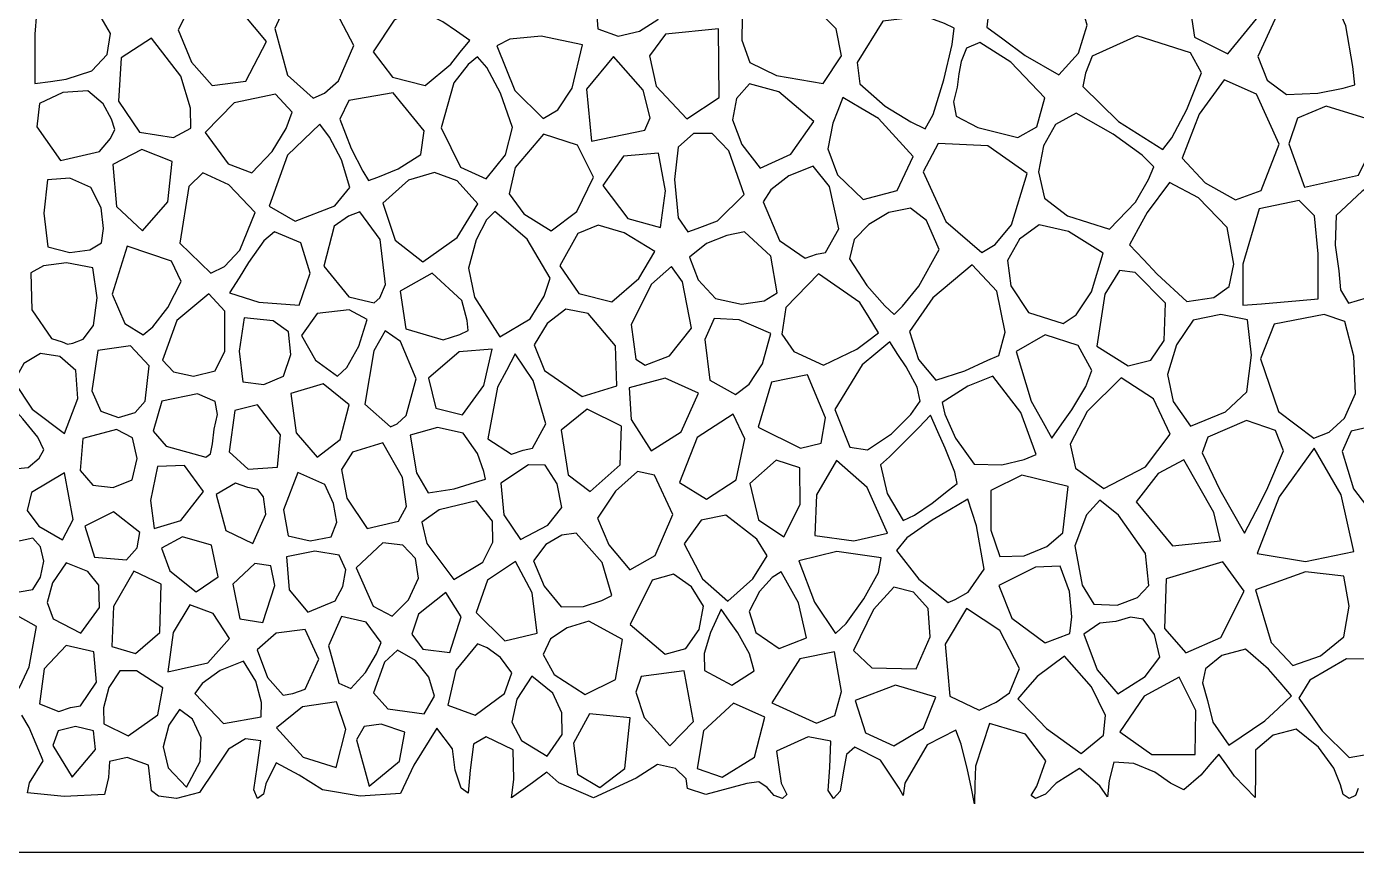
# Model space of a CAD drawing. Extents: x 1.1 to 83, y 1.1 to 53.7.
# Drawn here: x 41.04 to 63.98, y 1.14 to 15.39 of the extents above; entities that cross this region are included whole.
import ezdxf

# ---------------------------------------------------------------- set-up
doc = ezdxf.new("R2010")
doc.units = 0
doc.layers.add('Layer_1', color=7, linetype='CONTINUOUS')

msp = doc.modelspace()

# ---------------------------------------------------------------- linework, layer by layer
at = {"layer": 'Layer_1', "color": 7}
for points in [[(82.960464, 38.472665), (82.960464, 32.956168), (82.960464, 27.439671), (82.960464, 21.923175), (82.960464, 16.406678), (82.960464, 10.890179), (82.960464, 5.373683), (82.874756, 4.518434), (82.628808, 3.722816), (82.239392, 3.003595), (81.723272, 2.377542), (81.097219, 1.861422), (80.377998, 1.472006), (79.58238, 1.226058), (78.727131, 1.14035), (69.557951, 1.14035), (60.388768, 1.14035), (51.219588, 1.14035), (42.050408, 1.14035), (32.881226, 1.14035)], [(62.383549, 15.685547), (62.605296, 16.092969), (62.827047, 16.500393), (62.58985, 16.77574), (62.352654, 17.051088), (61.896018, 17.473335), (61.507164, 17.4055), (61.006626, 16.397261), (61.186568, 15.209839), (61.759279, 14.918095), (62.383549, 15.685547)], [(51.928203, 15.51331), (52.12198, 15.855772), (51.904158, 16.479091), (51.646108, 16.992092), (51.444127, 17.273355), (51.016772, 17.099328), (50.836012, 16.092732), (50.89527, 15.351153), (51.245141, 15.225545), (51.614553, 15.310076), (51.9282, 15.51331), (51.9282, 15.51331), (51.928203, 15.51331)], [(59.183335, 14.934229), (59.335707, 15.416567), (59.117992, 16.172632), (58.79778, 16.850668), (58.386808, 16.816863), (57.682559, 16.094984), (57.604705, 15.378692), (57.880964, 15.177886), (58.264233, 14.890135), (58.842594, 14.555605), (59.183335, 14.934229)], [(55.09383, 14.884135), (55.002345, 15.353719), (54.501759, 15.855975), (54.182752, 16.112597), (53.863748, 16.369216), (53.717678, 16.159819), (53.571608, 15.950421), (53.380383, 15.542861), (53.37869, 15.156378), (53.515347, 14.769586), (53.975847, 14.549538), (54.782658, 14.407975), (55.09383, 14.884135)], [(63.95054, 14.388332), (63.916605, 14.701232), (63.791578, 15.40245), (63.345949, 16.426076), (62.634012, 15.6492), (62.275912, 14.87652), (62.437143, 14.465266), (62.770837, 14.216769), (63.310654, 14.239065), (63.74982, 14.329574), (63.95054, 14.388332)], [(42.429201, 14.906806), (42.490633, 15.274129), (42.245526, 15.686851), (41.896431, 15.988916), (41.543187, 16.114553), (41.243831, 15.978398), (41.186989, 15.261322), (41.186989, 14.834692), (41.186989, 14.40806), (41.456929, 14.444664), (41.726866, 14.48124), (42.166201, 14.628786), (42.429201, 14.906806)], [(44.824517, 14.448728), (45.177721, 15.134658), (44.530188, 15.914579), (44.15884, 15.994081), (43.882383, 15.77835), (43.654672, 15.333921), (43.884923, 14.774864), (44.241353, 14.373685), (44.824557, 14.448728), (44.824537, 14.448728), (44.824517, 14.448728)], [(46.420625, 14.452199), (46.684012, 15.06726), (46.33085, 15.743829), (45.634244, 16.044587), (45.322284, 15.360023), (45.540738, 14.554251), (45.984891, 14.157926), (46.177093, 14.244371), (46.420625, 14.452199)], [(48.355989, 14.744723), (48.521106, 14.948741), (48.68622, 15.152757), (48.454282, 15.311809), (48.22234, 15.470861), (47.771942, 15.696573), (47.382746, 15.503175), (47.022137, 14.956736), (47.351642, 14.520017), (47.916313, 14.374814), (48.355989, 14.744723)], [(56.862258, 14.469274), (57.003597, 15.080367), (57.040851, 15.363695), (56.874551, 15.445661), (56.526484, 15.57259), (55.807864, 15.486151), (55.366866, 14.771308), (55.413162, 14.402105), (55.851326, 14.019778), (56.289798, 13.745374), (56.536556, 13.628844), (56.677704, 13.873813), (56.862258, 14.469274)], [(43.875494, 13.64002), (43.867818, 13.983287), (43.704877, 14.537289), (43.194729, 15.188469), (42.673374, 14.852156), (42.628645, 14.10278), (42.986709, 13.569295), (43.575399, 13.475739), (43.875494, 13.64002)], [(50.449184, 14.32678), (50.62892, 15.076167), (49.917059, 15.224593), (49.376217, 15.176604), (49.151263, 15.061218), (49.460235, 14.289865), (49.951414, 13.803427), (50.206574, 13.956927), (50.449184, 14.32678)], [(52.984296, 14.166619), (52.973599, 15.35246), (52.059482, 15.258655), (51.78589, 14.886223), (51.898973, 14.361295), (52.431219, 13.798996), (52.984296, 14.166619)], [(61.05341, 13.959891), (61.305869, 14.592069), (61.117932, 14.936343), (60.194052, 15.231655), (59.418313, 14.880443), (59.306341, 14.584872), (59.259769, 14.357119), (59.873566, 13.755647), (60.638196, 13.271692), (60.791756, 13.473735), (61.05341, 13.959891)], [(58.463338, 13.66034), (58.602203, 14.162639), (58.014689, 14.774497), (57.483144, 15.114298), (57.251236, 15.020375), (57.158024, 14.789878), (57.117883, 14.572708), (57.089858, 14.346084), (57.025577, 14.092874), (57.074483, 13.844151), (57.446765, 13.649898), (58.139846, 13.475231), (58.463338, 13.66034)], [(49.303542, 13.177543), (49.421333, 13.651845), (49.218015, 14.244258), (48.982012, 14.685117), (48.821233, 14.868463), (48.656618, 14.737272), (48.411398, 14.42186), (48.194011, 13.642701), (48.526914, 12.962856), (48.966989, 12.764849), (49.303542, 13.177543)], [(51.704105, 13.601271), (51.797845, 13.815195), (51.67321, 14.290937), (51.166432, 14.87231), (50.6979, 14.309), (50.785248, 13.4165), (51.704105, 13.601186), (51.704105, 13.601215), (51.704105, 13.601271)], [(62.333017, 12.563455), (62.642792, 13.361947), (62.251757, 14.225744), (61.696727, 14.472237), (61.265963, 13.880389), (60.973479, 13.121917), (61.365703, 12.692007), (61.89087, 12.402645), (62.333017, 12.563455)], [(42.565419, 13.617499), (42.505892, 13.794113), (42.362778, 14.055479), (42.099185, 14.283882), (41.664746, 14.250862), (41.267024, 14.063466), (41.216467, 13.659014), (41.628164, 13.079103), (42.297392, 13.234693), (42.486687, 13.457112), (42.565419, 13.617499)], [(45.623096, 13.916033), (45.332757, 14.227353), (44.624506, 14.075715), (44.119094, 13.563877), (44.518199, 13.020909), (44.92739, 12.869441), (45.278489, 13.237458), (45.519594, 13.63288), (45.623096, 13.916033)], [(47.452102, 12.933561), (47.840381, 13.182481), (47.896142, 13.594611), (47.364402, 14.245669), (46.598219, 14.114492), (46.442331, 13.793154), (46.639528, 13.285972), (46.843637, 12.896816), (46.940622, 12.734962), (47.099415, 12.793325), (47.452102, 12.933561)], [(54.222647, 13.189706), (54.617899, 13.752316), (54.014994, 14.26328), (53.507022, 14.402895), (53.282935, 14.149431), (53.213999, 13.782994), (53.376201, 13.359011), (53.691906, 12.945217), (54.222647, 13.189706)], [(56.053493, 12.563455), (56.334618, 13.148022), (55.735593, 13.802608), (55.428518, 13.984444), (55.121443, 14.166308), (55.034759, 13.945441), (54.948071, 13.724602), (54.859583, 13.280921), (55.029695, 12.831171), (55.468486, 12.405721), (56.053493, 12.563455)], [(64.015307, 12.828434), (64.443511, 13.71241), (63.453732, 14.019101), (62.958001, 13.810285), (62.808454, 13.369538), (63.083242, 12.619787), (64.015307, 12.828434)], [(60.16829, 12.362626), (60.391994, 12.753447), (60.48504, 12.967993), (60.279178, 13.170882), (59.784234, 13.533735), (59.140959, 13.899072), (58.788698, 13.700867), (58.580548, 13.333781), (58.49397, 12.885922), (58.595192, 12.431996), (58.991737, 12.12793), (59.715502, 11.89346), (60.16829, 12.362626)], [(46.359911, 12.300452), (46.615677, 12.611856), (46.471657, 13.089235), (46.268084, 13.481468), (46.099151, 13.705072), (45.543594, 13.17441), (45.22391, 12.292494), (45.672767, 12.034006), (46.359911, 12.300396), (46.359911, 12.300424), (46.359911, 12.300452)], [(50.529699, 12.201844), (50.820393, 12.792958), (50.540677, 13.345916), (49.954129, 13.53588), (49.468405, 12.958425), (49.36744, 12.505092), (49.615293, 12.161797), (50.091591, 11.867919), (50.529704, 12.201844), (50.529702, 12.201844), (50.529699, 12.201844)], [(52.957389, 12.041429), (53.416132, 12.493605), (53.154075, 13.244965), (52.863758, 13.544996), (52.544845, 13.544996), (52.28163, 13.31188), (52.214447, 12.753729), (52.277143, 12.091693), (52.446857, 11.847119), (52.608452, 11.904466), (52.957389, 12.041429)], [(58.030186, 11.969152), (58.29891, 12.855527), (57.622344, 13.335869), (56.76495, 13.375267), (56.502904, 12.883834), (56.892949, 12.027064), (57.515977, 11.490672), (57.745387, 11.631219), (58.030186, 11.969152)], [(43.480547, 12.368863), (43.552624, 13.063158), (43.032245, 13.268587), (42.529173, 13.009112), (42.594115, 12.288627), (43.039719, 11.86456), (43.480547, 12.368863)], [(52.061285, 12.557416), (51.940869, 13.208728), (51.333781, 13.156489), (50.982064, 12.649787), (51.410359, 12.077271), (51.975035, 11.921428), (52.061285, 12.557416)], [(44.718292, 11.535122), (44.984676, 12.185362), (44.529302, 12.662628), (44.084477, 12.864389), (43.840084, 12.633221), (43.68307, 11.655349), (44.217963, 11.1351), (44.452735, 11.252589), (44.718292, 11.535122)], [(48.469008, 11.749244), (48.821729, 12.335109), (48.469573, 12.73039), (48.076386, 12.873984), (47.627199, 12.738574), (47.186376, 12.341939), (47.398455, 11.707701), (47.874566, 11.333954), (48.468847, 11.748962), (48.468926, 11.749103), (48.469008, 11.749244)], [(54.820357, 11.490672), (55.047521, 11.899302), (54.887755, 12.633672), (54.607584, 12.980072), (54.190437, 12.815028), (53.876578, 12.573926), (53.746036, 12.368778), (54.028416, 11.702169), (54.470435, 11.392854), (54.663814, 11.461942), (54.820357, 11.490672)], [(64.461286, 10.804477), (64.884128, 11.095787), (64.857035, 11.912453), (64.766726, 12.572176), (64.694971, 12.886289), (64.489446, 12.816496), (64.077509, 12.553267), (63.628767, 12.130357), (63.609971, 11.621821), (63.674518, 11.175373), (63.701357, 10.846895), (63.839446, 10.616432), (64.461286, 10.804477)], [(42.331327, 11.660288), (42.367499, 11.90774), (42.327658, 12.264525), (42.151455, 12.61561), (41.786914, 12.775319), (41.403343, 12.744388), (41.340154, 12.171025), (41.40787, 11.592949), (41.790592, 11.490672), (42.135239, 11.540484), (42.331332, 11.660288), (42.33133, 11.660288), (42.331327, 11.660288)], [(61.518865, 10.714505), (61.783505, 10.904892), (61.861127, 11.289843), (61.7458, 11.921202), (61.255046, 12.435101), (60.753269, 12.699515), (60.36549, 12.180734), (60.214095, 11.903196), (60.062697, 11.625631), (60.302295, 11.372449), (60.541896, 11.119239), (61.053331, 10.649452), (61.518865, 10.714505)], [(63.318486, 11.471001), (63.254664, 12.125898), (62.991565, 12.391102), (62.30158, 12.244149), (62.016632, 11.293286), (62.016632, 10.937658), (62.016632, 10.582001), (62.342096, 10.609377), (62.667557, 10.636752), (62.993022, 10.664128), (63.318486, 10.691503), (63.318486, 11.081337), (63.318486, 11.471001)], [(47.231187, 10.937601), (47.142073, 11.717607), (46.790999, 12.196877), (46.592363, 12.121749), (46.349104, 11.949086), (46.165643, 11.254621), (46.600248, 10.725709), (46.864168, 10.665737), (47.035003, 10.626649), (47.135759, 10.708013), (47.231187, 10.937601)], [(50.070218, 11.049389), (49.672381, 11.720373), (49.118472, 12.202295), (48.976732, 12.058701), (48.793939, 11.713402), (48.660979, 11.221263), (48.765031, 10.719528), (49.203664, 10.038893), (49.725611, 10.345584), (49.968988, 10.739707), (50.070218, 11.049389)], [(56.428829, 10.913358), (56.78273, 11.54198), (56.564372, 12.043941), (56.287086, 12.259643), (55.913446, 12.183217), (55.570337, 11.973752), (55.315654, 11.715462), (55.235831, 11.38419), (55.535757, 10.923377), (55.842843, 10.570995), (56.002849, 10.424437), (56.150778, 10.568059), (56.428829, 10.913358)], [(51.601243, 11.046229), (51.874242, 11.510541), (51.350421, 11.829847), (50.900353, 11.962294), (50.546333, 11.817711), (50.235849, 11.26258), (50.568008, 10.785709), (51.138122, 10.643977), (51.601263, 11.046172), (51.601251, 11.0462), (51.601243, 11.046229)], [(59.407239, 10.811871), (59.609959, 11.483588), (59.011233, 11.853949), (58.503797, 11.970732), (58.164366, 11.720965), (57.956501, 11.353823), (58.019168, 10.915729), (58.323892, 10.454267), (58.917411, 10.267267), (59.141196, 10.418764), (59.407239, 10.811871)], [(45.934921, 11.13558), (45.772516, 11.658848), (45.320187, 11.846752), (45.133376, 11.692122), (44.867065, 11.320295), (44.705603, 11.057094), (44.544144, 10.793894), (44.796115, 10.715577), (45.048085, 10.637232), (45.745256, 10.586065), (45.934921, 11.13558)], [(53.984802, 10.797196), (53.878472, 11.431659), (53.421046, 11.846978), (53.116328, 11.787852), (52.767397, 11.645753), (52.476634, 11.412638), (52.624646, 11.023481), (52.924806, 10.699265), (53.371716, 10.602434), (53.761939, 10.659641), (53.984802, 10.797196)], [(43.475605, 10.540769), (43.709994, 10.991336), (43.53956, 11.340812), (42.775062, 11.60421), (42.520105, 10.77078), (42.734199, 10.268622), (43.052071, 10.071602), (43.219283, 10.207803), (43.475605, 10.540769)], [(42.016838, 9.998987), (42.196114, 10.235686), (42.259103, 10.710158), (42.181983, 11.225101), (41.732087, 11.313352), (41.333352, 11.26354), (41.114763, 11.143765), (41.134321, 10.500552), (41.469499, 10.01036), (41.65613, 9.949174), (41.748806, 9.911695), (41.838174, 9.928911), (42.016838, 9.998987)], [(52.127895, 9.709568), (52.507035, 10.188301), (52.354511, 10.986905), (52.1624, 11.250473), (51.818455, 10.944233), (51.470275, 10.251039), (51.550756, 9.654732), (51.712503, 9.548814), (52.127895, 9.709568)], [(57.812229, 9.714083), (57.918014, 10.115431), (57.773776, 10.82522), (57.350372, 11.28211), (56.671882, 10.710864), (56.269661, 10.126805), (56.426986, 9.648946), (56.724183, 9.28869), (57.225712, 9.452209), (57.620699, 9.637149), (57.812229, 9.714083)], [(48.657468, 10.14752), (48.642623, 10.320494), (48.546698, 10.66647), (48.036672, 11.137781), (47.484944, 10.824571), (47.581123, 10.174331), (48.225287, 9.984339), (48.512817, 10.079053), (48.657468, 10.14752)], [(55.358154, 9.822231), (55.546188, 9.965233), (55.734224, 10.108263), (55.573518, 10.37025), (55.412812, 10.632237), (54.698166, 11.123388), (54.135237, 10.541192), (54.066897, 10.083399), (54.276563, 9.785598), (54.786761, 9.551185), (55.358154, 9.822231)], [(60.664003, 9.975393), (60.682291, 10.616065), (60.158297, 11.149014), (59.889266, 11.180453), (59.640044, 10.774844), (59.499246, 9.874978), (60.039174, 9.536199), (60.428773, 9.634751), (60.664003, 9.975393)], [(44.463171, 9.788787), (44.46176, 10.478482), (44.183794, 10.780714), (43.630706, 10.319958), (43.383505, 9.634158), (43.574324, 9.435473), (43.922335, 9.358399), (44.295444, 9.448907), (44.463064, 9.788759), (44.463064, 9.788759), (44.463171, 9.788787)], [(45.598551, 9.73525), (45.561052, 10.126015), (45.292236, 10.310645), (44.791994, 10.367117), (44.709647, 9.79113), (44.774064, 9.262641), (45.130836, 9.213308), (45.473087, 9.35583), (45.598551, 9.73525)], [(46.769246, 9.873708), (46.913385, 10.334069), (46.605371, 10.5036), (46.052726, 10.439902), (45.781764, 10.060511), (46.02723, 9.636529), (46.401406, 9.358399), (46.5665, 9.509783), (46.769246, 9.873708)], [(51.224293, 9.190759), (51.201066, 9.882993), (50.727757, 10.439197), (50.341651, 10.515679), (50.018704, 10.26659), (49.796432, 9.899842), (49.973063, 9.45887), (50.624478, 9.005141), (51.224293, 9.190759)], [(53.736694, 9.5719), (53.87971, 10.097369), (53.330509, 10.328227), (52.903018, 10.354756), (52.739059, 9.991), (52.824682, 9.287956), (53.267212, 9.04087), (53.503528, 9.21884), (53.736694, 9.5719)], [(61.717916, 8.740529), (62.088378, 9.090203), (62.169791, 9.718373), (62.098027, 10.329666), (61.637669, 10.424945), (61.163386, 10.323203), (60.871772, 9.900181), (60.720492, 9.389782), (60.815847, 8.922337), (61.11715, 8.496802), (61.717916, 8.740529)], [(63.769302, 8.635938), (63.959757, 9.059356), (63.93272, 9.702653), (63.775903, 10.301134), (63.41988, 10.422489), (62.555879, 10.256712), (62.322936, 9.660066), (62.631343, 8.749307), (63.244851, 8.291486), (63.504456, 8.392662), (63.769302, 8.635938)], [(47.589039, 8.682617), (47.762307, 9.309913), (47.491579, 9.954141), (47.225458, 10.139505), (47.032099, 9.795533), (46.874842, 8.877153), (47.32101, 8.483284), (47.434494, 8.536088), (47.589039, 8.682617)], [(43.085089, 8.928518), (43.153601, 9.538993), (42.833448, 9.879889), (42.273082, 9.800359), (42.165583, 9.106826), (42.325307, 8.75227), (42.628532, 8.647283), (42.912628, 8.72989), (43.085089, 8.928518)], [(56.452615, 8.929562), (56.399783, 9.170072), (56.212322, 9.520168), (56.070658, 9.734234), (55.928994, 9.948328), (55.689573, 9.750433), (55.450153, 9.552539), (54.980685, 8.78196), (55.239339, 8.135078), (55.547268, 8.086451), (55.958472, 8.363819), (56.289708, 8.696333), (56.452615, 8.929562)], [(59.412166, 9.455991), (59.177978, 9.889117), (58.611691, 10.069373), (58.109773, 9.786445), (58.368246, 8.929054), (58.545978, 8.608873), (58.723711, 8.288692), (58.895632, 8.53383), (59.067553, 8.778968), (59.310623, 9.180119), (59.412166, 9.455991)], [(41.924295, 8.973419), (41.892519, 9.457882), (41.617979, 9.695626), (41.282727, 9.752155), (40.992371, 9.574299), (40.820419, 9.263657), (41.138227, 8.79116), (41.697614, 8.371863), (41.924295, 8.973419)], [(48.928884, 9.197165), (49.070105, 9.822174), (48.504009, 9.778769), (47.971479, 9.322443), (48.10237, 8.804679), (48.558992, 8.689278), (48.928884, 9.197165)], [(49.766107, 8.114222), (49.999714, 8.534479), (49.780275, 9.286065), (49.62475, 9.515596), (49.469223, 9.745128), (49.317492, 9.455483), (49.165758, 9.165867), (48.99693, 8.274778), (49.405289, 8.011521), (49.606375, 8.084052), (49.766124, 8.114222), (49.766116, 8.114222), (49.766107, 8.114222)], [(46.450933, 8.266311), (46.60611, 8.861744), (46.155342, 9.226544), (45.599127, 9.057888), (45.690595, 8.381769), (46.056228, 7.961286), (46.450933, 8.266311)], [(52.630987, 9.067173), (52.057794, 9.324617), (51.437108, 9.159263), (51.471463, 8.611018), (51.816186, 8.069913), (52.32985, 8.397686), (52.630987, 9.067173)], [(54.81815, 8.640764), (54.509563, 9.382585), (53.886456, 9.255924), (53.658524, 8.480292), (54.389305, 8.113686), (54.7437, 8.205182), (54.81815, 8.640764)], [(58.453838, 8.008925), (58.18757, 8.73147), (57.705617, 9.359302), (57.275338, 9.186102), (56.832587, 8.903089), (56.878124, 8.701357), (57.062325, 8.290046), (57.384623, 7.840015), (57.862024, 7.825621), (58.249027, 7.919093), (58.453838, 8.008925)], [(60.338081, 7.792347), (60.766345, 8.35809), (60.479074, 8.969891), (59.920158, 9.327241), (59.335244, 8.750859), (59.038922, 8.183874), (59.134553, 7.773015), (59.618886, 7.421705), (60.338081, 7.792489), (60.338081, 7.792404), (60.338081, 7.792347)], [(41.340148, 8.090064), (41.234052, 8.305004), (40.97898, 8.62448), (40.798394, 8.821386), (40.617812, 9.018321), (40.485957, 8.784725), (40.354106, 8.551158), (40.182704, 8.207299), (40.140927, 8.036667), (40.636196, 7.743015), (41.068162, 7.780551), (41.260251, 7.941191), (41.340148, 8.090064)], [(44.25017, 8.188587), (44.275259, 8.442587), (44.335621, 8.699212), (44.296116, 8.919035), (43.991011, 9.056534), (43.372814, 8.929167), (43.224315, 8.408467), (43.451218, 8.152548), (44.135288, 7.960637), (44.216413, 8.017617), (44.25017, 8.188587)], [(45.419955, 8.347225), (45.026227, 8.86324), (44.630975, 8.767707), (44.537935, 8.055181), (44.862809, 7.753514), (45.370109, 7.787663), (45.419955, 8.347225)], [(51.280424, 7.82675), (51.302635, 8.494488), (50.712164, 8.791837), (50.262502, 8.428956), (50.383801, 7.654284), (50.75971, 7.369381), (51.280424, 7.82675)], [(53.281171, 7.56942), (53.431908, 8.276105), (53.227563, 8.704349), (52.60559, 8.301533), (52.30265, 7.52116), (52.769268, 7.235043), (53.281171, 7.56942)], [(56.660271, 7.167169), (56.942284, 7.389108), (57.088543, 7.506231), (57.049258, 7.702911), (56.885154, 8.116508), (56.758668, 8.400452), (56.632184, 8.684367), (56.427559, 8.475382), (56.222934, 8.266368), (55.921396, 7.96535), (55.771113, 7.828557), (55.886508, 7.33289), (56.158717, 6.870525), (56.356733, 6.957647), (56.660271, 7.167169)], [(62.583348, 8.422352), (62.079827, 8.595749), (61.414104, 8.308165), (61.315851, 8.033196), (61.620386, 7.39543), (61.833342, 7.021881), (62.046302, 6.648303), (62.239181, 7.023772), (62.432063, 7.39924), (62.71654, 8.071973), (62.583348, 8.422352)], [(65.007191, 7.234987), (65.150946, 7.716176), (65.157353, 8.111569), (64.592, 8.569672), (63.887965, 8.407846), (63.731944, 8.05964), (63.928159, 7.411545), (64.467562, 6.708953), (65.007191, 7.234987)], [(42.948318, 7.936704), (42.869719, 8.295155), (42.595278, 8.439285), (42.012495, 8.280056), (41.966306, 7.729609), (42.187015, 7.479165), (42.537431, 7.437143), (42.864193, 7.57196), (42.948318, 7.936704)], [(48.95552, 7.581132), (48.929696, 7.711688), (48.817064, 8.025576), (48.572177, 8.377197), (48.131129, 8.470104), (47.657681, 8.339435), (47.765733, 7.691622), (47.968575, 7.343021), (48.415648, 7.413379), (48.782066, 7.531856), (48.95552, 7.581132)], [(47.454168, 6.857881), (47.595166, 7.108438), (47.525316, 7.60958), (47.186633, 8.210319), (46.662828, 8.04821), (46.475523, 7.750776), (46.562941, 7.251271), (46.916148, 6.728708), (47.454168, 6.857881)], [(63.93003, 6.335065), (63.714932, 7.311102), (63.250801, 8.114984), (62.644254, 7.278477), (62.266209, 6.299843), (63.097193, 6.163079), (63.93003, 6.335065)], [(43.704143, 6.866066), (44.091883, 7.370312), (43.764113, 7.818989), (43.299394, 7.798387), (43.178058, 7.215626), (43.240802, 6.730994), (43.704143, 6.866066)], [(50.030651, 6.787213), (50.275623, 7.089417), (50.192299, 7.500897), (49.987626, 7.823138), (49.700025, 7.830758), (49.2208, 7.512101), (49.274662, 6.964053), (49.559537, 6.541059), (50.030651, 6.787213)], [(54.384626, 7.144478), (54.377232, 7.778857), (53.970182, 7.909441), (53.515641, 7.508065), (53.664731, 6.876565), (54.104207, 6.58867), (54.384626, 7.144478)], [(55.889692, 6.648219), (55.536488, 7.439231), (55.011591, 7.903825), (54.664745, 7.311469), (54.63433, 6.609723), (55.309632, 6.51755), (55.889692, 6.648219)], [(61.634381, 6.51611), (61.517344, 7.006613), (60.998899, 7.916864), (60.557085, 7.679233), (60.178721, 7.191525), (60.806392, 6.431105), (61.634381, 6.51611)], [(41.847863, 6.887599), (41.69557, 7.689449), (41.126819, 7.348976), (41.050591, 7.040451), (41.254553, 6.771155), (41.663191, 6.535584), (41.847863, 6.887599)], [(46.394398, 6.836489), (46.333418, 7.160424), (46.18681, 7.487604), (45.718005, 7.698875), (45.475443, 7.053828), (45.551626, 6.604248), (45.934921, 6.514897), (46.292603, 6.586158), (46.394398, 6.836489)], [(51.882794, 6.265384), (52.186753, 6.969783), (51.871476, 7.650446), (51.57785, 7.712563), (51.201509, 7.375562), (50.885863, 6.908512), (51.084985, 6.449901), (51.44496, 6.017565), (51.882779, 6.265384), (51.882785, 6.265384), (51.882794, 6.265384)], [(58.915156, 6.654371), (59.003458, 7.454386), (58.206392, 7.648188), (57.669975, 7.387725), (57.672938, 6.702067), (57.827692, 6.24481), (58.2466, 6.255817), (58.639786, 6.420042), (58.915156, 6.654371)], [(45.169125, 6.97839), (45.127816, 7.278844), (45.028493, 7.403812), (44.858384, 7.435365), (44.646887, 7.511169), (44.310213, 7.313727), (44.475725, 6.698031), (44.946474, 6.469826), (45.169125, 6.97839)], [(48.911592, 6.146569), (49.083028, 6.496044), (49.078174, 6.857712), (48.799239, 7.205382), (48.159543, 7.049934), (47.856467, 6.836574), (47.94276, 6.472112), (48.408026, 5.851279), (48.911592, 6.146569)], [(57.278767, 5.63219), (57.558757, 6.028487), (57.424041, 6.774908), (57.348552, 7.005371), (57.273066, 7.235862), (56.965655, 7.0538), (56.658248, 6.871767), (56.224029, 6.567813), (56.043424, 6.348329), (56.432267, 5.85746), (56.934159, 5.453798), (57.055331, 5.503864), (57.278767, 5.63219)], [(60.397613, 5.746152), (60.341662, 6.296457), (59.872759, 6.958973), (59.553833, 7.219888), (59.322513, 6.967158), (59.118257, 6.429214), (59.246623, 5.754647), (59.448618, 5.424503), (59.848964, 5.405876), (60.200839, 5.538239), (60.397613, 5.745813), (60.397613, 5.745954), (60.397613, 5.746152)], [(42.994538, 6.660241), (42.543549, 7.016039), (42.046268, 6.768615), (42.214382, 6.234989), (42.763934, 6.187491), (42.946944, 6.397972), (42.994538, 6.660241)], [(53.568555, 5.862568), (53.81695, 6.256212), (53.633545, 6.546703), (53.09982, 6.958296), (52.677091, 6.872444), (52.384669, 6.465621), (52.700628, 5.859605), (53.133746, 5.477984), (53.56856, 5.862427), (53.568558, 5.862484), (53.568555, 5.862568)], [(51.138252, 5.572162), (50.966198, 6.141912), (50.521469, 6.652113), (50.274228, 6.614493), (49.999186, 6.452695), (49.783396, 6.17163), (49.968531, 5.734383), (50.262259, 5.379545), (50.64924, 5.382367), (50.964696, 5.485971), (51.138252, 5.572162)], [(41.340148, 6.166239), (41.28391, 6.414934), (41.1487, 6.564907), (40.670895, 6.461952), (40.42119, 5.98827), (40.675803, 5.596263), (41.1487, 5.679491), (41.28391, 5.891694), (41.340148, 6.166239)], [(44.348694, 5.894883), (44.232232, 6.443636), (43.730779, 6.585706), (43.369371, 6.390917), (43.510604, 5.998853), (43.968975, 5.638173), (44.348694, 5.894883)], [(47.748049, 6.21306), (47.533774, 6.441914), (47.188182, 6.481115), (46.725072, 6.050161), (47.019422, 5.386996), (47.345521, 5.215151), (47.626293, 5.501775), (47.802741, 5.875297), (47.748049, 6.21306)], [(46.363766, 5.483713), (46.493568, 5.7284), (46.547557, 6.017085), (46.434815, 6.269787), (46.011505, 6.337069), (45.524711, 6.241931), (45.57198, 5.670375), (45.89526, 5.286412), (46.363766, 5.483713)], [(55.482563, 5.515237), (55.733101, 5.97176), (55.781538, 6.226409), (55.013366, 6.333964), (54.358675, 6.173831), (54.631299, 5.458991), (54.991421, 4.916023), (55.175579, 5.091819), (55.482563, 5.515237)], [(42.297624, 5.365688), (42.288113, 5.749651), (42.095821, 5.987931), (41.722497, 6.135336), (41.488081, 5.792493), (41.396861, 5.45027), (41.501458, 5.170221), (41.97871, 4.924772), (42.297649, 5.365688), (42.297641, 5.365688), (42.297624, 5.365688)], [(43.341584, 4.937387), (43.363258, 5.770423), (42.891157, 5.993689), (42.542223, 5.382452), (42.511974, 4.69366), (42.918137, 4.575663), (43.341584, 4.937387)], [(45.322284, 5.749087), (45.25395, 6.086201), (44.979243, 6.127349), (44.598037, 5.767544), (44.717321, 5.17087), (45.113775, 5.10737), (45.322284, 5.749087)], [(49.846193, 4.925732), (49.762938, 5.618192), (49.473079, 6.159523), (48.992669, 5.837705), (48.798122, 5.281445), (49.288858, 4.793172), (49.846193, 4.925732)], [(54.494159, 4.842363), (54.35694, 5.447081), (54.057513, 5.981638), (53.901701, 5.882183), (53.682736, 5.643056), (53.502879, 5.298604), (53.618542, 4.933267), (54.020714, 4.658975), (54.494159, 4.842363)], [(59.032338, 4.919241), (59.070833, 5.206373), (59.027229, 5.640939), (58.866207, 6.078863), (58.441534, 6.062212), (57.811456, 5.745841), (58.032599, 5.183852), (58.609145, 4.758995), (59.032349, 4.919128), (59.032343, 4.919128), (59.032338, 4.919241)], [(61.639123, 4.846597), (62.038552, 5.650224), (61.672024, 6.157124), (60.696853, 5.861157), (60.666895, 5.001791), (61.03213, 4.581505), (61.639123, 4.846597)], [(63.854542, 5.392273), (63.759261, 5.907272), (63.099067, 5.98161), (62.23913, 5.668795), (62.503708, 4.763115), (62.878177, 4.363009), (63.356775, 4.530705), (63.761025, 4.862514), (63.854542, 5.392273)], [(52.639358, 4.98672), (52.718837, 5.392189), (52.510159, 5.726086), (52.196836, 5.939417), (51.830927, 5.835842), (51.452094, 5.073729), (52.053089, 4.559323), (52.412127, 4.660697), (52.639358, 4.98672)], [(48.538627, 5.203297), (48.27386, 5.625304), (47.799605, 5.254154), (47.684377, 4.906456), (47.877199, 4.646586), (48.339485, 4.590819), (48.538627, 5.203297)], [(56.626718, 4.858619), (56.592625, 5.348472), (56.338896, 5.632755), (55.999944, 5.717224), (55.646241, 5.333402), (55.301411, 4.626802), (55.622252, 4.326122), (56.383778, 4.306085), (56.626735, 4.858563), (56.626726, 4.858563), (56.626718, 4.858619)], [(44.166386, 4.410027), (44.54096, 4.833812), (44.260239, 5.264173), (43.85656, 5.412029), (43.570999, 4.937416), (43.477953, 4.258389), (44.166386, 4.410027)], [(53.59288, 4.272923), (53.509057, 4.567507), (53.30753, 4.928949), (53.164853, 5.133475), (53.022173, 5.338002), (52.929214, 5.136382), (52.836256, 4.934763), (52.729497, 4.575691), (52.7339, 4.278737), (53.204217, 4.029055), (53.592877, 4.272811), (53.592877, 4.272867), (53.59288, 4.272923)], [(57.996204, 3.892968), (58.163531, 4.311757), (57.827096, 4.967416), (57.250564, 5.349658), (56.884962, 4.733933), (56.965455, 3.837596), (57.469473, 3.595957), (57.762507, 3.732383), (57.996204, 3.892968)], [(41.085462, 4.340233), (41.215697, 5.040935), (40.791328, 5.273627), (40.49253, 5.177671), (40.42119, 4.775787), (40.558141, 4.16043), (40.830788, 3.85134), (40.922933, 3.994935), (41.085462, 4.340233)], [(47.156788, 4.762974), (46.900152, 5.112393), (46.472929, 5.210212), (46.248196, 4.702748), (46.429018, 4.060043), (46.633217, 3.969027), (46.88509, 4.246705), (47.075573, 4.565306), (47.156788, 4.762974)], [(51.201416, 4.123092), (51.318104, 4.817161), (50.738639, 5.129101), (50.364342, 5.016353), (50.080458, 4.823483), (49.94853, 4.554101), (50.142481, 4.212443), (50.676677, 3.866382), (51.201416, 4.123092)], [(60.335301, 4.174371), (60.586005, 4.51126), (60.493684, 4.899316), (60.296264, 5.165931), (60.077869, 5.198528), (59.828766, 5.125997), (59.55356, 5.095827), (59.273745, 4.908939), (59.50712, 4.289518), (59.864323, 3.877784), (60.335301, 4.174371)], [(45.845815, 3.959233), (46.08138, 4.473329), (45.847226, 4.987284), (45.345641, 4.923502), (45.015946, 4.633462), (45.195242, 4.161333), (45.468286, 3.85134), (45.634966, 3.883033), (45.845792, 3.959233), (45.845803, 3.959233), (45.845815, 3.959233)], [(41.970246, 3.671677), (42.247907, 4.080815), (42.201533, 4.602305), (41.726017, 4.709324), (41.347963, 4.310826), (41.262156, 3.701875), (41.597905, 3.570613), (41.800822, 3.641987), (41.970246, 3.671677)], [(48.079149, 3.839374), (47.981619, 4.162659), (47.747134, 4.454816), (47.436507, 4.632305), (47.215947, 4.420469), (47.023333, 3.895508), (47.275064, 3.616418), (47.898315, 3.532344), (48.079149, 3.839374)], [(49.285768, 3.880832), (49.410414, 4.24171), (49.216756, 4.503104), (48.98563, 4.669276), (48.819204, 4.738393), (48.44678, 4.283225), (48.304727, 3.679467), (48.778493, 3.508242), (49.285768, 3.880832)], [(55.098154, 3.915545), (54.977408, 4.601035), (54.376269, 4.482276), (53.894569, 3.720304), (54.664994, 3.370715), (54.979028, 3.503586), (55.098154, 3.915545)], [(62.398707, 3.408279), (62.628038, 3.62576), (62.857366, 3.84324), (62.660268, 4.072038), (62.463166, 4.300835), (62.065577, 4.648025), (61.653984, 4.538974), (61.372171, 4.310911), (61.32215, 4.067945), (61.408056, 3.764585), (61.497831, 3.388439), (61.773689, 2.990477), (62.398707, 3.408195), (62.398707, 3.408223), (62.398707, 3.408279)], [(45.085454, 3.480528), (45.095473, 3.728743), (44.996577, 4.094559), (44.783073, 4.443188), (44.381993, 4.28108), (44.072564, 4.054907), (43.943863, 3.880437), (44.438291, 3.366849), (45.085454, 3.480528)], [(59.615781, 3.165455), (59.648516, 3.503981), (59.406474, 3.999394), (58.941583, 4.526105), (58.469268, 4.176403), (58.303758, 3.984267), (58.138246, 3.79213), (58.386418, 3.534715), (58.634588, 3.277328), (59.228149, 2.849366), (59.615781, 3.165455)], [(64.467178, 3.701988), (64.41963, 4.200731), (64.305313, 4.475982), (63.803617, 4.478805), (63.173887, 4.113919), (62.985359, 3.801612), (63.384839, 3.238861), (63.853418, 2.7774), (64.180359, 2.837569), (64.397407, 3.154957), (64.467178, 3.701988)], [(43.306949, 3.51479), (43.391122, 3.982065), (42.935618, 4.276451), (42.652758, 4.273629), (42.461076, 3.984718), (42.370663, 3.635129), (42.371792, 3.359935), (42.796401, 3.149453), (43.306949, 3.51479)], [(50.276292, 3.17618), (50.273102, 3.548967), (50.117262, 3.887323), (49.758134, 4.181483), (49.494697, 3.784115), (49.41351, 3.389624), (49.579513, 3.072943), (50.017677, 2.799667), (50.276292, 3.17618)], [(52.546566, 3.399671), (52.382386, 4.273742), (51.640288, 4.178577), (51.551781, 3.908462), (51.690171, 3.467405), (52.13665, 2.980967), (52.546566, 3.399671)], [(61.209126, 3.587123), (60.91748, 4.166328), (60.317236, 3.835394), (59.898607, 3.220376), (60.446753, 2.827466), (61.19736, 2.827466), (61.209126, 3.587123)], [(56.510304, 3.287262), (56.725052, 3.821057), (56.029581, 4.027164), (55.330767, 3.761734), (55.511754, 3.20141), (55.997605, 2.97758), (56.510304, 3.287234), (56.510304, 3.287234), (56.510304, 3.287262)], [(46.545212, 3.259153), (46.386228, 3.737774), (45.799355, 3.650172), (45.349264, 3.288363), (45.814087, 2.783947), (46.379009, 2.606034), (46.545209, 3.259153), (46.545212, 3.259153), (46.545212, 3.259153)], [(53.596388, 2.784822), (53.774763, 3.476097), (53.233424, 3.718413), (52.717999, 3.235926), (52.604436, 2.589637), (53.035448, 2.440511), (53.596388, 2.784822)], [(64.007645, 2.241098), (63.962654, 2.11994), (63.854486, 2.069564), (63.746316, 2.138821), (63.701327, 2.305276), (63.589296, 2.593904), (63.319943, 2.95687), (62.935345, 3.264718), (62.538512, 3.161199), (62.235654, 2.904772), (62.233678, 2.509548), (62.230122, 2.088981), (61.874359, 2.453725), (61.740374, 2.645805), (61.606389, 2.837886), (61.449132, 2.655316), (61.291872, 2.472775), (60.998101, 2.222556), (60.769493, 2.333244), (60.498971, 2.526143), (60.140445, 2.673152), (59.792563, 2.696295), (59.714602, 2.384016), (59.684831, 2.099028), (59.553834, 2.291729), (59.200532, 2.590292), (58.80031, 2.336179), (58.61717, 2.147824), (58.444602, 2.069479), (58.368755, 2.124033), (58.46337, 2.282811), (58.622558, 2.718223), (58.26996, 3.17977), (57.650217, 3.36217), (57.406214, 2.628279), (57.398396, 2.304429), (57.390579, 1.980607), (57.330716, 2.274006), (57.270851, 2.567432), (57.16166, 3.010464), (57.067268, 3.251595), (56.57661, 2.996128), (56.189384, 2.336179), (56.157389, 2.124682), (56.090369, 2.247279), (55.766217, 2.729936), (55.325014, 2.958423), (55.182884, 2.82908), (55.124546, 2.513951), (55.075981, 2.200035), (54.959217, 2.069479), (54.864199, 2.210336), (54.894808, 2.602851), (54.911403, 3.058329), (54.519272, 3.136223), (53.97523, 2.89004), (54.054049, 2.333921), (54.150857, 2.138793), (54.080211, 2.069479), (53.935479, 2.125274), (53.816226, 2.259386), (53.670633, 2.357826), (53.462576, 2.327769), (52.756253, 2.140853), (52.440787, 2.240788), (52.41694, 2.412012), (52.235163, 2.590038), (51.921758, 2.660114), (51.555786, 2.421128), (50.816438, 2.082744), (50.220229, 2.340666), (50.015824, 2.522926), (49.768228, 2.340666), (49.406063, 2.081445), (49.44508, 2.397816), (49.433171, 2.91163), (48.967521, 3.136223), (48.751003, 3.011142), (48.68949, 2.558429), (48.655696, 2.162528), (48.538676, 2.247279), (48.43313, 2.556962), (48.387862, 2.927011), (48.116186, 3.281793), (47.718134, 2.64716), (47.489726, 2.154964), (46.797215, 2.111022), (46.145691, 2.221964), (45.741408, 2.471928), (45.344205, 2.685119), (45.169174, 2.325652), (45.127326, 2.14472), (45.026708, 2.069479), (44.959946, 2.218295), (45.018778, 2.613999), (45.079139, 3.063776), (44.818072, 3.10292), (44.52205, 2.92052), (44.281593, 2.558429), (44.026295, 2.175256), (43.629231, 2.069479), (43.315953, 2.108652), (43.196249, 2.202801), (43.142014, 2.647414), (42.777352, 2.780623), (42.471412, 2.711535), (42.455297, 2.431232), (42.387781, 2.141276), (41.689825, 2.107607), (41.057052, 2.169075), (41.092917, 2.343263), (41.325412, 2.723416), (41.087809, 3.297513), (40.961627, 3.506639)], [(44.037371, 2.706731), (44.052442, 3.11903), (43.902082, 3.438618), (43.677417, 3.605157), (43.493941, 3.334732), (43.398245, 2.963187), (43.484402, 2.602817), (43.800265, 2.266352), (44.037397, 2.706731), (44.037385, 2.706731), (44.037371, 2.706731)], [(51.362139, 2.590032), (51.452148, 3.464893), (50.748263, 3.533417), (50.47411, 3.026433), (50.545808, 2.491339), (50.926148, 2.262739), (51.362139, 2.590032)], [(42.231465, 2.915914), (42.194107, 3.236434), (41.886858, 3.314102), (41.585261, 3.237958), (41.493305, 2.988191), (41.831, 2.438281), (42.231465, 2.915914)], [(47.47459, 2.716327), (47.56463, 3.217158), (47.157011, 3.354544), (46.865038, 3.313057), (46.732328, 3.081325), (46.948649, 2.281563), (47.47459, 2.716327)]]:
    msp.add_lwpolyline(points, dxfattribs=at)

doc.saveas('drawing.dxf')
